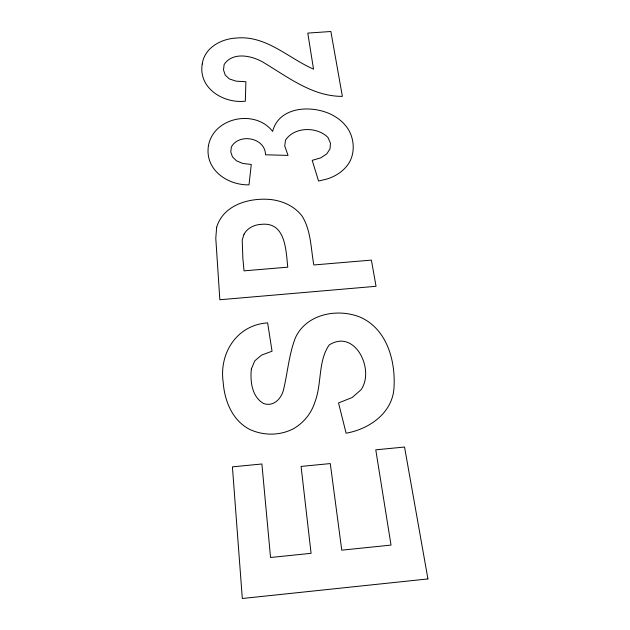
<?xml version="1.0" encoding="UTF-8"?>
<svg xmlns="http://www.w3.org/2000/svg" width="630" height="630" viewBox="0 0 630 630"><rect width="100%" height="100%" fill="white"/><g stroke="black" fill="none" stroke-linecap="round" stroke-linejoin="round"><path stroke-width="0.94" d="M202.23 64.016C198.135 88.302 223.642 103.73 245.33 101.178L245.889 81.742L236.014 81.16L229.233 78.852L225.193 75.009L223.493 69.82L224.162 64.473C233.124 50.951 253.465 55.889 264.978 63.378C288.965 77.805 313.016 96.532 342.373 96.366L330.868 31.5L307.794 33.099L313.527 69.158C288.312 58.078 265.986 35.107 236.352 38.044C221.295 38.721 204.38 47.778 202.23 64.016M208.467 145.609C204.514 169.509 227.217 185.267 249.007 184.858L251.283 164.446L242.834 163.485L236.51 160.823L232.446 156.846L230.769 151.909L231.391 146.908C239.093 132.851 265.45 137.623 265.482 154.783L288.028 155.405L284.728 145.9L285.492 140.167C294.32 126.646 316.898 126.425 327.915 137.364L330.459 143.152L330.041 148.83L326.812 153.862L320.843 157.831L312.204 160.343L318.559 181.038L327.033 178.999A42.493 32.799 1.7 0 0 346.051 166.974C354.044 158.012 355.029 144.813 350.627 133.962A45.675 35.146 1.4 0 0 335.412 116.802C316.039 104.486 279.334 104.816 272.625 131.426C255.402 108.888 213.649 117.133 208.467 145.609M251.339 369.015C250.086 381.315 251.835 397.042 263.789 403.594C274.152 407.082 282.138 397.79 283.846 388.348C287.776 371.44 289.115 353.871 295.494 337.601C306.534 313.669 338.026 307.912 360.683 317.37C387.796 329.671 396.238 362.919 393.789 390.309C390.899 414.256 368.314 429.298 346.114 433.188L338.523 402.932L352.202 397.506L361.014 389.781C375.102 369.967 355.052 328.419 329.222 344.957C317.914 360.966 321.961 383.733 314.992 401.806C311.519 413.162 303.731 422.848 293.423 428.731C280.043 435.755 263.789 435.771 250.094 429.605C232.486 420.785 224.579 401.082 223.201 382.386C218.886 353.209 236.943 324.852 267.632 322.883L272.042 351.209L261.56 355.107L254.772 360.856L251.339 369.015M216.657 227.241L215.783 238.211L219.839 299.746L376.047 286.303L371.401 260.111L313.834 264.97C310.834 248.732 311.141 230.887 302.298 216.413C294.871 206.301 282.799 200.876 270.569 199.513C249.519 197.584 223.453 204.624 216.657 227.241M244.038 234.218L242.211 239.959L242.865 258.324L244.03 270.853L287.768 267.167C285.925 250.165 285.681 221.461 261.048 224.382A19.656 16.167 -1.9 0 0 244.038 234.218M427.935 578.931L242.314 598.5L232.415 466.846L261.899 463.987L270.546 557.495L311.086 553.321L301.077 466.42L330.285 463.578L341.751 550.163L391.025 545.092L375.771 449.82L404.547 447.04L427.935 578.931"/></g></svg>
